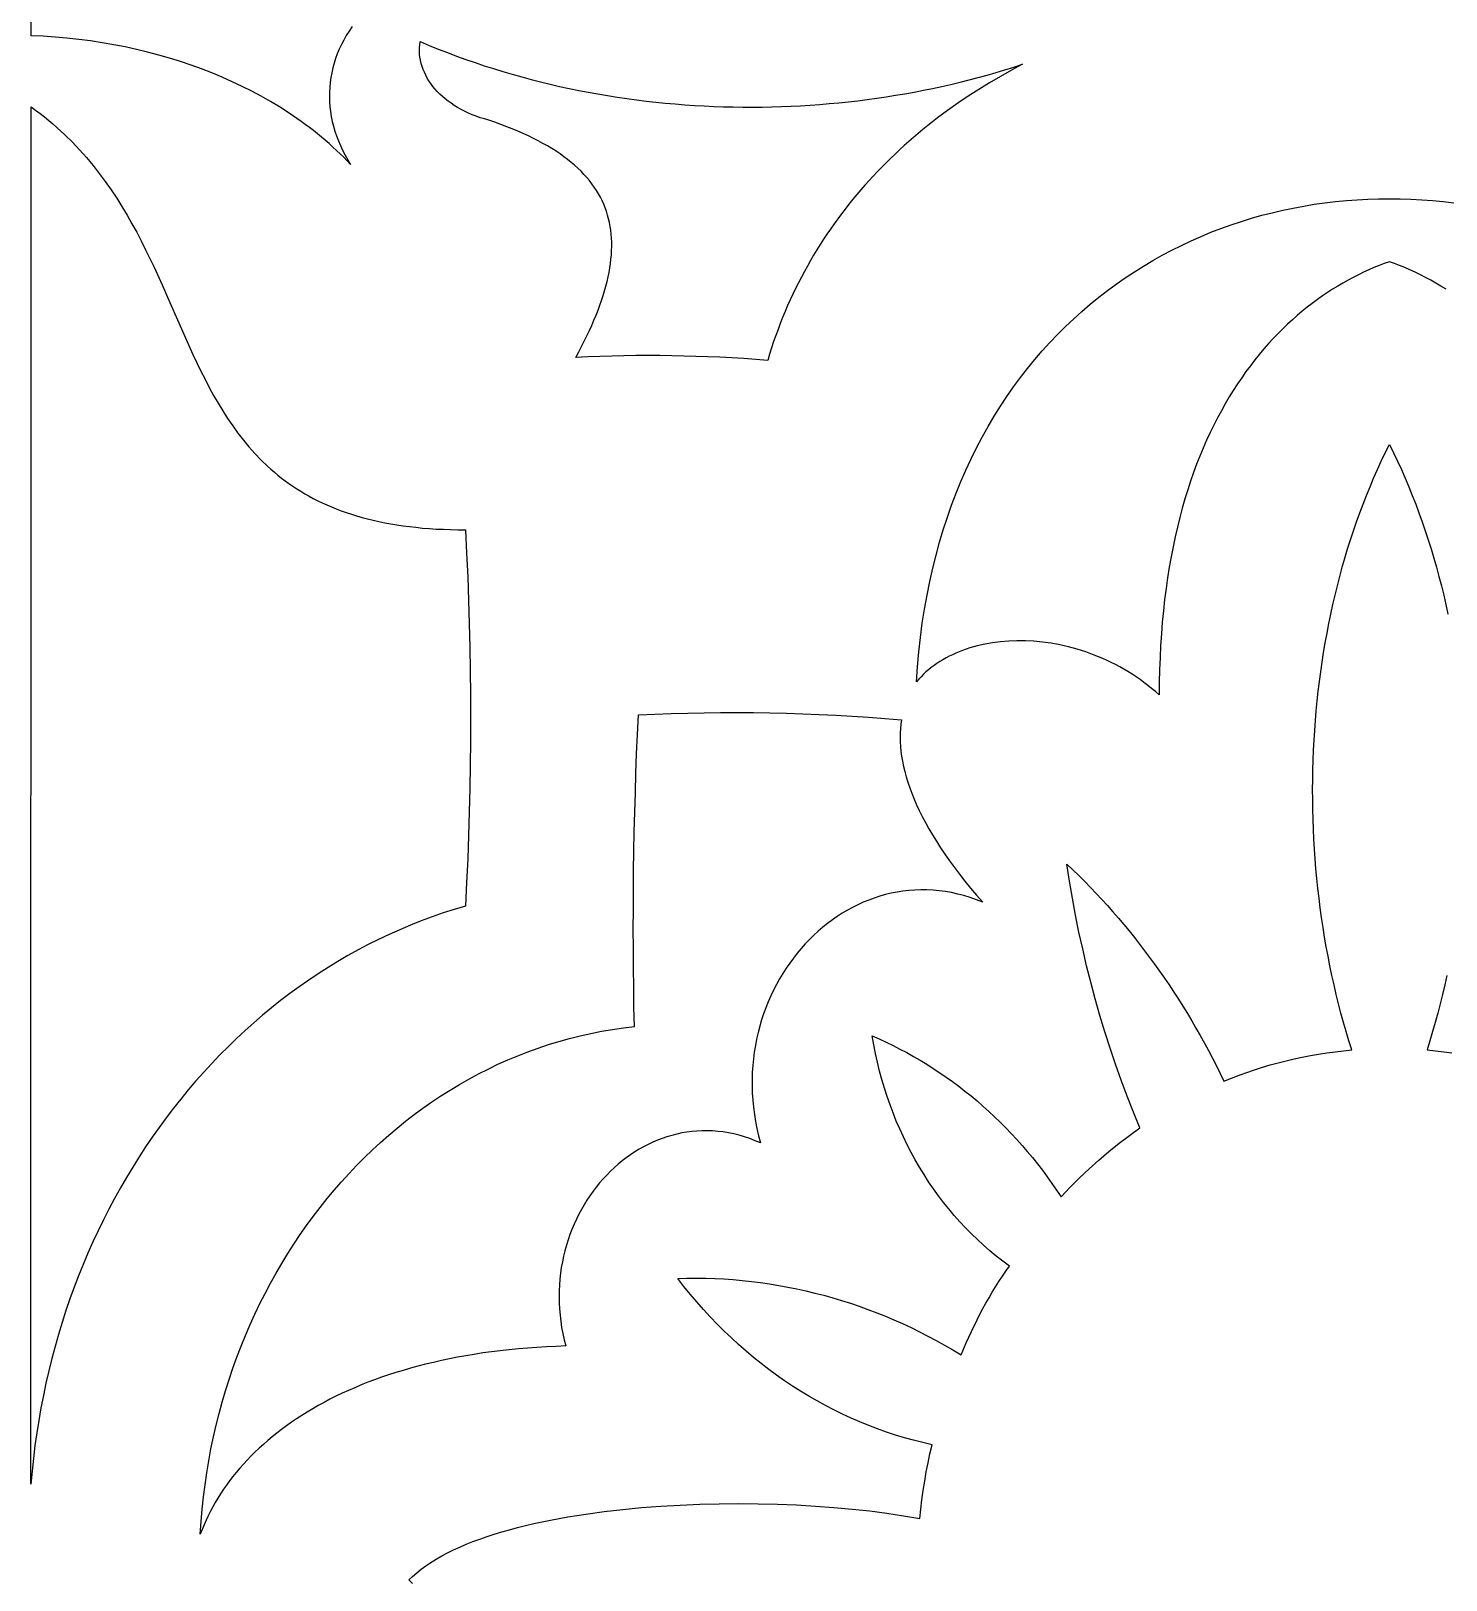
# Model space of a CAD drawing. Extents: x -4950 to -2150, y -1354 to 1346.
# Drawn here: x -2648.6 to -2492.9, y -4.4 to 166.2 of the extents above; entities that cross this region are included whole.
import ezdxf

# ---------------------------------------------------------------- set-up
doc = ezdxf.new("R2010")
doc.units = 0
doc.layers.add('LAYER_1', color=18, linetype='CONTINUOUS')

msp = doc.modelspace()

# ---------------------------------------------------------------- linework, layer by layer
at = {"layer": 'LAYER_1'}
for points in [[(-2613.28, 166.63), (-2613.61, 166.15), (-2613.92, 165.66), (-2614.2, 165.16), (-2614.46, 164.66), (-2614.7, 164.15), (-2614.91, 163.64), (-2615.1, 163.13), (-2615.27, 162.61), (-2615.41, 162.09), (-2615.53, 161.56), (-2615.63, 161.03), (-2615.7, 160.5), (-2615.75, 159.96), (-2615.78, 159.43), (-2615.78, 158.89), (-2615.76, 158.35), (-2615.72, 157.82), (-2615.66, 157.28), (-2615.57, 156.74), (-2615.46, 156.2), (-2615.32, 155.67), (-2615.17, 155.13), (-2614.99, 154.6), (-2614.79, 154.07), (-2614.56, 153.54), (-2614.32, 153.02), (-2614.05, 152.5), (-2613.76, 151.98), (-2613.44, 151.46), (-2613.82, 151.86), (-2614.2, 152.25), (-2614.59, 152.63), (-2614.99, 153.01), (-2615.4, 153.38), (-2615.81, 153.75), (-2616.23, 154.12), (-2616.66, 154.48), (-2617.09, 154.83), (-2617.53, 155.18), (-2617.98, 155.53), (-2618.43, 155.86), (-2618.89, 156.2), (-2619.35, 156.53), (-2620.3, 157.17), (-2621.27, 157.79), (-2622.27, 158.39), (-2623.29, 158.97), (-2624.33, 159.53), (-2625.39, 160.06), (-2626.48, 160.57), (-2627.58, 161.06), (-2628.7, 161.53), (-2629.84, 161.97), (-2631, 162.39), (-2632.17, 162.79), (-2633.36, 163.16), (-2634.56, 163.5), (-2635.78, 163.83), (-2637.02, 164.12), (-2638.26, 164.4), (-2639.52, 164.64), (-2640.79, 164.86), (-2642.07, 165.06), (-2643.36, 165.22), (-2644.66, 165.37), (-2645.97, 165.48), (-2647.29, 165.57), (-2648.61, 165.63), (-2648.62, 212.2)], [(-2492.88, 137.72), (-2493.45, 138.07), (-2494.02, 138.4), (-2494.58, 138.72), (-2495.15, 139.03), (-2495.72, 139.32), (-2496.29, 139.59), (-2496.86, 139.85), (-2497.43, 140.1), (-2498, 140.33), (-2498.56, 140.55), (-2499.13, 140.75), (-2499.69, 140.55), (-2500.26, 140.33), (-2500.83, 140.1), (-2501.4, 139.85), (-2501.96, 139.59), (-2502.53, 139.32), (-2503.1, 139.03), (-2503.67, 138.72), (-2504.24, 138.4), (-2504.81, 138.07), (-2505.37, 137.72), (-2505.93, 137.36), (-2506.49, 136.98), (-2507.05, 136.58), (-2507.61, 136.17), (-2508.16, 135.74), (-2508.71, 135.3), (-2509.26, 134.84), (-2509.8, 134.36), (-2510.33, 133.87), (-2510.87, 133.36), (-2511.39, 132.83), (-2511.91, 132.29), (-2512.43, 131.73), (-2512.94, 131.15), (-2513.44, 130.55), (-2513.94, 129.94), (-2514.43, 129.3), (-2514.91, 128.65), (-2515.38, 127.98), (-2515.85, 127.29), (-2516.31, 126.59), (-2516.75, 125.86), (-2517.19, 125.12), (-2517.62, 124.35), (-2518.04, 123.57), (-2518.45, 122.77), (-2518.85, 121.94), (-2519.24, 121.1), (-2519.62, 120.24), (-2519.98, 119.36), (-2520.34, 118.45), (-2520.68, 117.53), (-2521.01, 116.58), (-2521.32, 115.62), (-2521.63, 114.63), (-2521.92, 113.62), (-2522.19, 112.59), (-2522.45, 111.54), (-2522.7, 110.47), (-2522.93, 109.38), (-2523.15, 108.26), (-2523.35, 107.12), (-2523.54, 105.96), (-2523.71, 104.77), (-2523.86, 103.57), (-2524, 102.33), (-2524.12, 101.08), (-2524.22, 99.8), (-2524.31, 98.5), (-2524.37, 97.18), (-2524.42, 95.83), (-2524.45, 94.46), (-2524.46, 93.07), (-2524.87, 93.43), (-2525.29, 93.77), (-2525.71, 94.11), (-2526.14, 94.44), (-2526.57, 94.75), (-2527.01, 95.05), (-2527.45, 95.34), (-2527.9, 95.62), (-2528.35, 95.89), (-2528.81, 96.15), (-2529.27, 96.39), (-2529.73, 96.63), (-2530.19, 96.85), (-2530.66, 97.06), (-2531.6, 97.45), (-2532.55, 97.79), (-2533.5, 98.1), (-2534.45, 98.35), (-2535.41, 98.57), (-2536.36, 98.74), (-2537.31, 98.87), (-2538.25, 98.96), (-2539.18, 99.01), (-2540.11, 99.02), (-2541.02, 98.99), (-2541.91, 98.91), (-2542.79, 98.8), (-2543.65, 98.65), (-2544.49, 98.46), (-2545.3, 98.23), (-2546.09, 97.96), (-2546.47, 97.81), (-2546.84, 97.66), (-2547.21, 97.49), (-2547.57, 97.32), (-2547.92, 97.13), (-2548.27, 96.94), (-2548.6, 96.73), (-2548.93, 96.52), (-2549.24, 96.3), (-2549.55, 96.07), (-2549.85, 95.83), (-2550.13, 95.59), (-2550.41, 95.33), (-2550.67, 95.06), (-2550.93, 94.79), (-2551.17, 94.51), (-2551.06, 96.16), (-2550.91, 97.79), (-2550.74, 99.39), (-2550.53, 100.96), (-2550.29, 102.51), (-2550.01, 104.03), (-2549.71, 105.53), (-2549.38, 107), (-2549.02, 108.44), (-2548.63, 109.86), (-2548.22, 111.25), (-2547.77, 112.62), (-2547.3, 113.96), (-2546.8, 115.27), (-2546.28, 116.56), (-2545.73, 117.82), (-2545.16, 119.06), (-2544.56, 120.27), (-2543.93, 121.45), (-2543.29, 122.61), (-2542.62, 123.74), (-2541.93, 124.84), (-2541.21, 125.92), (-2540.48, 126.98), (-2539.72, 128), (-2538.94, 129), (-2538.14, 129.98), (-2537.33, 130.93), (-2536.49, 131.85), (-2535.64, 132.75), (-2534.76, 133.62), (-2533.87, 134.46), (-2532.97, 135.28), (-2532.04, 136.07), (-2531.1, 136.84), (-2530.15, 137.58), (-2529.18, 138.29), (-2528.19, 138.98), (-2527.19, 139.64), (-2526.18, 140.27), (-2525.16, 140.88), (-2524.12, 141.47), (-2523.07, 142.02), (-2522.01, 142.55), (-2520.93, 143.06), (-2519.85, 143.54), (-2518.76, 143.99), (-2517.66, 144.41), (-2516.54, 144.81), (-2515.42, 145.19), (-2514.3, 145.53), (-2513.16, 145.86), (-2512.02, 146.15), (-2510.87, 146.42), (-2509.71, 146.66), (-2508.55, 146.88), (-2507.39, 147.07), (-2506.22, 147.23), (-2505.04, 147.37), (-2503.86, 147.48), (-2502.68, 147.57), (-2501.5, 147.63), (-2500.31, 147.66), (-2499.13, 147.67), (-2497.94, 147.66), (-2496.76, 147.63), (-2495.57, 147.57), (-2494.39, 147.48), (-2493.21, 147.37), (-2492.04, 147.23)], [(-2606.63, -4.78), (-2607.04, -4.38), (-2606.63, -3.99), (-2606.17, -3.59), (-2605.68, -3.19), (-2605.16, -2.81), (-2604.61, -2.44), (-2604.03, -2.08), (-2603.42, -1.74), (-2602.78, -1.4), (-2602.12, -1.07), (-2601.43, -0.76), (-2600.72, -0.45), (-2599.98, -0.16), (-2599.22, 0.12), (-2598.43, 0.4), (-2597.63, 0.66), (-2596.8, 0.91), (-2595.95, 1.15), (-2595.08, 1.38), (-2594.2, 1.6), (-2593.3, 1.82), (-2592.38, 2.02), (-2591.44, 2.21), (-2590.49, 2.39), (-2589.53, 2.56), (-2588.55, 2.72), (-2587.56, 2.87), (-2585.55, 3.15), (-2583.5, 3.39), (-2581.42, 3.59), (-2579.31, 3.75), (-2577.18, 3.87), (-2575.03, 3.96), (-2572.89, 4.01), (-2570.74, 4.03), (-2568.6, 4.02), (-2566.48, 3.97), (-2564.37, 3.88), (-2562.3, 3.76), (-2560.26, 3.61), (-2558.26, 3.43), (-2556.31, 3.22), (-2554.42, 2.97), (-2552.59, 2.7), (-2550.82, 2.39), (-2550.71, 3.43), (-2550.58, 4.46), (-2550.43, 5.48), (-2550.27, 6.5), (-2550.09, 7.51), (-2549.89, 8.52), (-2549.69, 9.52), (-2549.46, 10.51), (-2550.48, 10.74), (-2551.49, 11), (-2552.49, 11.28), (-2553.48, 11.58), (-2554.47, 11.9), (-2555.46, 12.25), (-2556.43, 12.62), (-2557.4, 13.02), (-2558.36, 13.44), (-2559.3, 13.88), (-2560.25, 14.34), (-2561.18, 14.82), (-2562.1, 15.33), (-2563.01, 15.85), (-2563.92, 16.4), (-2564.81, 16.97), (-2565.69, 17.56), (-2566.56, 18.17), (-2567.42, 18.81), (-2568.27, 19.46), (-2569.11, 20.13), (-2569.93, 20.82), (-2570.74, 21.54), (-2571.54, 22.27), (-2572.33, 23.02), (-2573.1, 23.8), (-2573.86, 24.59), (-2574.61, 25.4), (-2575.34, 26.23), (-2576.06, 27.07), (-2576.76, 27.94), (-2577.45, 28.82), (-2576.43, 28.85), (-2575.41, 28.85), (-2574.4, 28.84), (-2573.38, 28.81), (-2572.37, 28.76), (-2571.35, 28.69), (-2570.34, 28.6), (-2569.34, 28.49), (-2568.33, 28.36), (-2567.33, 28.22), (-2566.32, 28.05), (-2565.33, 27.87), (-2564.33, 27.67), (-2563.34, 27.45), (-2562.35, 27.21), (-2561.37, 26.96), (-2560.39, 26.68), (-2559.41, 26.39), (-2558.44, 26.08), (-2557.47, 25.75), (-2556.51, 25.4), (-2555.55, 25.04), (-2554.59, 24.66), (-2553.65, 24.26), (-2552.7, 23.84), (-2551.77, 23.4), (-2550.83, 22.95), (-2549.91, 22.48), (-2548.99, 21.99), (-2548.08, 21.48), (-2547.17, 20.96), (-2546.27, 20.41), (-2545.72, 21.71), (-2545.13, 22.99), (-2544.51, 24.25), (-2544.19, 24.87), (-2543.87, 25.49), (-2543.53, 26.1), (-2543.19, 26.7), (-2542.83, 27.3), (-2542.47, 27.89), (-2542.1, 28.47), (-2541.72, 29.05), (-2541.33, 29.62), (-2540.94, 30.18), (-2541.67, 30.72), (-2542.4, 31.28), (-2543.1, 31.87), (-2543.79, 32.47), (-2544.47, 33.09), (-2545.13, 33.73), (-2545.78, 34.39), (-2546.4, 35.06), (-2547.02, 35.76), (-2547.61, 36.47), (-2548.19, 37.19), (-2548.75, 37.93), (-2549.3, 38.69), (-2549.83, 39.46), (-2550.34, 40.25), (-2550.83, 41.05), (-2551.3, 41.87), (-2551.76, 42.7), (-2552.19, 43.54), (-2552.61, 44.4), (-2553.01, 45.27), (-2553.39, 46.15), (-2553.75, 47.04), (-2554.08, 47.94), (-2554.4, 48.85), (-2554.7, 49.78), (-2554.98, 50.71), (-2555.24, 51.65), (-2555.47, 52.61), (-2555.68, 53.57), (-2555.88, 54.54), (-2556.05, 55.51), (-2555.27, 55.18), (-2554.5, 54.82), (-2553.74, 54.46), (-2552.99, 54.07), (-2552.24, 53.68), (-2551.5, 53.26), (-2550.76, 52.84), (-2550.03, 52.4), (-2549.32, 51.94), (-2548.6, 51.47), (-2547.9, 50.98), (-2547.21, 50.49), (-2546.52, 49.97), (-2545.84, 49.45), (-2545.17, 48.91), (-2544.51, 48.36), (-2543.86, 47.79), (-2543.21, 47.21), (-2542.58, 46.62), (-2541.96, 46.01), (-2541.34, 45.39), (-2540.74, 44.76), (-2540.14, 44.12), (-2539.55, 43.46), (-2538.98, 42.8), (-2538.41, 42.12), (-2537.86, 41.42), (-2537.32, 40.72), (-2536.78, 40), (-2536.26, 39.28), (-2535.75, 38.54), (-2535.25, 37.79), (-2534.25, 38.85), (-2533.22, 39.88), (-2532.17, 40.88), (-2531.1, 41.85), (-2530, 42.79), (-2528.88, 43.7), (-2527.74, 44.57), (-2526.58, 45.41), (-2527.29, 47.14), (-2527.97, 48.88), (-2528.63, 50.64), (-2529.26, 52.4), (-2529.86, 54.18), (-2530.44, 55.98), (-2530.98, 57.78), (-2531.5, 59.59), (-2531.99, 61.42), (-2532.45, 63.25), (-2532.88, 65.09), (-2533.29, 66.94), (-2533.66, 68.8), (-2534.01, 70.67), (-2534.32, 72.55), (-2534.61, 74.43), (-2533.95, 73.81), (-2533.3, 73.17), (-2532.66, 72.52), (-2532.02, 71.87), (-2531.39, 71.21), (-2530.77, 70.54), (-2530.16, 69.86), (-2529.55, 69.18), (-2528.95, 68.48), (-2528.36, 67.78), (-2527.77, 67.07), (-2527.19, 66.35), (-2526.63, 65.63), (-2526.06, 64.9), (-2525.51, 64.16), (-2524.96, 63.41), (-2524.42, 62.66), (-2523.89, 61.89), (-2523.37, 61.13), (-2522.86, 60.35), (-2522.35, 59.57), (-2521.85, 58.78), (-2521.36, 57.98), (-2520.88, 57.18), (-2520.41, 56.37), (-2519.94, 55.55), (-2519.49, 54.73), (-2519.04, 53.9), (-2518.6, 53.06), (-2518.17, 52.22), (-2517.75, 51.37), (-2517.33, 50.52), (-2516.5, 50.86), (-2515.66, 51.18), (-2514.81, 51.49), (-2513.96, 51.78), (-2513.1, 52.06), (-2512.23, 52.32), (-2511.36, 52.56), (-2510.48, 52.79), (-2509.6, 53), (-2508.71, 53.19), (-2507.81, 53.36), (-2506.92, 53.52), (-2506.01, 53.66), (-2505.1, 53.78), (-2504.19, 53.89), (-2503.27, 53.97), (-2503.58, 54.98), (-2503.89, 55.99), (-2504.18, 57.01), (-2504.46, 58.03), (-2504.72, 59.06), (-2504.98, 60.09), (-2505.22, 61.13), (-2505.45, 62.18), (-2505.67, 63.23), (-2505.88, 64.28), (-2506.07, 65.34), (-2506.26, 66.4), (-2506.43, 67.47), (-2506.59, 68.54), (-2506.74, 69.61), (-2506.87, 70.68), (-2507, 71.76), (-2507.11, 72.84), (-2507.21, 73.92), (-2507.3, 75.01), (-2507.37, 76.09), (-2507.44, 77.18), (-2507.49, 78.27), (-2507.53, 79.36), (-2507.56, 80.45), (-2507.57, 81.54), (-2507.58, 82.63), (-2507.57, 83.71), (-2507.55, 84.8), (-2507.52, 85.89), (-2507.47, 86.98), (-2507.42, 88.07), (-2507.35, 89.15), (-2507.27, 90.23), (-2507.17, 91.31), (-2507.07, 92.39), (-2506.95, 93.47), (-2506.82, 94.54), (-2506.68, 95.61), (-2506.52, 96.68), (-2506.36, 97.74), (-2506.18, 98.8), (-2505.99, 99.86), (-2505.79, 100.91), (-2505.57, 101.95), (-2505.34, 103), (-2505.1, 104.03), (-2504.85, 105.06), (-2504.59, 106.09), (-2504.31, 107.11), (-2504.02, 108.12), (-2503.72, 109.13), (-2503.4, 110.13), (-2503.08, 111.12), (-2502.74, 112.11), (-2502.39, 113.09), (-2502.02, 114.06), (-2501.65, 115.02), (-2501.26, 115.98), (-2500.86, 116.92), (-2500.44, 117.86), (-2500.02, 118.79), (-2499.58, 119.71), (-2499.13, 120.62), (-2498.68, 119.71), (-2498.24, 118.79), (-2497.81, 117.86), (-2497.4, 116.92), (-2497, 115.98), (-2496.61, 115.02), (-2496.23, 114.06), (-2495.87, 113.09), (-2495.52, 112.11), (-2495.18, 111.12), (-2494.85, 110.13), (-2494.54, 109.13), (-2494.24, 108.12), (-2493.95, 107.11), (-2493.67, 106.09), (-2493.41, 105.06), (-2493.15, 104.03), (-2492.91, 103), (-2492.69, 101.95)], [(-2492.8, 62.18), (-2493.03, 61.13), (-2493.28, 60.09), (-2493.53, 59.06), (-2493.8, 58.03), (-2494.08, 57.01), (-2494.37, 55.99), (-2494.67, 54.98), (-2494.98, 53.97), (-2494.07, 53.89), (-2493.15, 53.78), (-2492.24, 53.66)]]:
    msp.add_lwpolyline(points, dxfattribs=at)
for points in [[(-2605.79, 164.98), (-2604.8, 164.57), (-2603.8, 164.16), (-2602.79, 163.77), (-2601.78, 163.39), (-2600.77, 163.03), (-2599.75, 162.67), (-2598.73, 162.33), (-2597.71, 162.01), (-2596.68, 161.69), (-2595.65, 161.39), (-2594.61, 161.1), (-2593.57, 160.82), (-2592.53, 160.56), (-2591.49, 160.3), (-2590.44, 160.06), (-2589.39, 159.83), (-2588.34, 159.62), (-2587.29, 159.41), (-2586.23, 159.22), (-2585.18, 159.04), (-2584.12, 158.88), (-2583.06, 158.72), (-2582, 158.58), (-2580.93, 158.44), (-2579.87, 158.32), (-2578.81, 158.22), (-2577.74, 158.12), (-2576.68, 158.04), (-2575.61, 157.96), (-2574.55, 157.9), (-2573.48, 157.85), (-2572.42, 157.82), (-2571.35, 157.79), (-2570.29, 157.78), (-2569.22, 157.77), (-2568.16, 157.78), (-2567.1, 157.8), (-2566.04, 157.83), (-2564.98, 157.87), (-2563.93, 157.93), (-2562.87, 157.99), (-2561.82, 158.07), (-2560.77, 158.16), (-2559.72, 158.25), (-2558.67, 158.36), (-2557.63, 158.48), (-2556.59, 158.61), (-2555.55, 158.76), (-2554.52, 158.91), (-2553.49, 159.07), (-2552.46, 159.25), (-2551.43, 159.43), (-2550.41, 159.63), (-2549.4, 159.84), (-2548.38, 160.06), (-2547.38, 160.28), (-2546.37, 160.52), (-2545.37, 160.77), (-2544.38, 161.03), (-2543.39, 161.3), (-2542.41, 161.58), (-2541.43, 161.87), (-2540.45, 162.17), (-2539.49, 162.49), (-2540.72, 161.83), (-2541.94, 161.15), (-2543.13, 160.45), (-2544.32, 159.72), (-2545.48, 158.97), (-2546.62, 158.2), (-2547.74, 157.4), (-2548.84, 156.58), (-2549.39, 156.16), (-2549.92, 155.74), (-2550.46, 155.31), (-2550.98, 154.87), (-2551.5, 154.43), (-2552.02, 153.98), (-2552.53, 153.53), (-2553.03, 153.07), (-2553.53, 152.6), (-2554.02, 152.13), (-2554.51, 151.65), (-2554.99, 151.17), (-2555.46, 150.68), (-2555.93, 150.18), (-2556.39, 149.68), (-2556.85, 149.17), (-2557.29, 148.66), (-2557.73, 148.14), (-2558.17, 147.62), (-2558.6, 147.09), (-2559.02, 146.55), (-2559.43, 146.01), (-2559.84, 145.46), (-2560.24, 144.91), (-2560.63, 144.35), (-2561.02, 143.79), (-2561.4, 143.22), (-2561.77, 142.64), (-2562.13, 142.06), (-2562.49, 141.47), (-2562.84, 140.88), (-2563.18, 140.28), (-2563.51, 139.67), (-2563.84, 139.06), (-2564.16, 138.44), (-2564.47, 137.82), (-2564.77, 137.19), (-2565.06, 136.56), (-2565.35, 135.92), (-2565.63, 135.27), (-2565.9, 134.62), (-2566.16, 133.96), (-2566.41, 133.3), (-2566.65, 132.63), (-2566.89, 131.95), (-2567.11, 131.27), (-2567.33, 130.59), (-2567.54, 129.89), (-2568.86, 129.99), (-2570.17, 130.08), (-2571.49, 130.16), (-2572.81, 130.23), (-2574.13, 130.29), (-2575.45, 130.33), (-2576.77, 130.37), (-2578.1, 130.4), (-2579.42, 130.41), (-2580.74, 130.41), (-2582.06, 130.41), (-2583.38, 130.39), (-2584.71, 130.36), (-2586.03, 130.32), (-2587.35, 130.28), (-2588.67, 130.22), (-2588.34, 130.82), (-2588.03, 131.42), (-2587.73, 132.01), (-2587.45, 132.59), (-2587.17, 133.17), (-2586.91, 133.74), (-2586.67, 134.31), (-2586.44, 134.86), (-2586.22, 135.41), (-2586.02, 135.96), (-2585.83, 136.5), (-2585.66, 137.03), (-2585.5, 137.55), (-2585.35, 138.07), (-2585.22, 138.58), (-2585.1, 139.08), (-2585, 139.58), (-2584.92, 140.07), (-2584.84, 140.56), (-2584.79, 141.04), (-2584.74, 141.51), (-2584.72, 141.97), (-2584.7, 142.43), (-2584.71, 142.89), (-2584.73, 143.34), (-2584.76, 143.78), (-2584.81, 144.21), (-2584.87, 144.64), (-2584.95, 145.06), (-2585.05, 145.48), (-2585.16, 145.89), (-2585.29, 146.3), (-2585.43, 146.7), (-2585.59, 147.09), (-2585.77, 147.48), (-2585.96, 147.86), (-2586.17, 148.24), (-2586.4, 148.61), (-2586.64, 148.97), (-2586.9, 149.33), (-2587.17, 149.68), (-2587.46, 150.03), (-2587.77, 150.37), (-2588.09, 150.71), (-2588.43, 151.04), (-2588.79, 151.37), (-2589.17, 151.69), (-2589.56, 152), (-2589.97, 152.31), (-2590.4, 152.62), (-2590.84, 152.92), (-2591.31, 153.21), (-2591.79, 153.5), (-2592.28, 153.78), (-2592.8, 154.06), (-2593.33, 154.33), (-2593.88, 154.6), (-2594.45, 154.86), (-2595.04, 155.12), (-2595.65, 155.38), (-2596.27, 155.62), (-2596.91, 155.87), (-2597.57, 156.1), (-2598.25, 156.34), (-2598.72, 156.47), (-2599.18, 156.61), (-2599.63, 156.77), (-2600.07, 156.94), (-2600.49, 157.12), (-2600.9, 157.31), (-2601.29, 157.51), (-2601.67, 157.73), (-2602.04, 157.95), (-2602.39, 158.19), (-2602.72, 158.43), (-2603.04, 158.68), (-2603.35, 158.94), (-2603.63, 159.21), (-2603.91, 159.49), (-2604.16, 159.77), (-2604.4, 160.06), (-2604.62, 160.36), (-2604.83, 160.67), (-2605.01, 160.97), (-2605.18, 161.29), (-2605.33, 161.61), (-2605.47, 161.93), (-2605.58, 162.26), (-2605.68, 162.59), (-2605.75, 162.93), (-2605.81, 163.27), (-2605.85, 163.61), (-2605.86, 163.95), (-2605.86, 164.29), (-2605.84, 164.64)], [(-2648.61, 157.81), (-2648.11, 157.44), (-2647.62, 157.07), (-2647.14, 156.69), (-2646.67, 156.31), (-2646.21, 155.92), (-2645.76, 155.53), (-2644.89, 154.73), (-2644.06, 153.91), (-2643.27, 153.08), (-2642.51, 152.22), (-2641.79, 151.36), (-2641.1, 150.47), (-2640.44, 149.58), (-2639.8, 148.67), (-2639.19, 147.75), (-2638.61, 146.83), (-2638.05, 145.89), (-2637.51, 144.94), (-2636.99, 143.99), (-2636.49, 143.04), (-2636.01, 142.07), (-2635.54, 141.11), (-2635.08, 140.14), (-2634.19, 138.2), (-2633.34, 136.26), (-2632.49, 134.34), (-2631.65, 132.43), (-2630.8, 130.55), (-2630.36, 129.63), (-2629.92, 128.71), (-2629.46, 127.81), (-2629, 126.91), (-2628.52, 126.04), (-2628.02, 125.17), (-2627.51, 124.32), (-2626.98, 123.49), (-2626.42, 122.68), (-2625.85, 121.89), (-2625.25, 121.11), (-2624.63, 120.36), (-2623.97, 119.62), (-2623.29, 118.92), (-2622.58, 118.23), (-2622.21, 117.9), (-2621.83, 117.57), (-2621.45, 117.25), (-2621.05, 116.94), (-2620.65, 116.63), (-2620.24, 116.33), (-2619.81, 116.04), (-2619.38, 115.76), (-2618.94, 115.48), (-2618.49, 115.21), (-2618.02, 114.95), (-2617.55, 114.69), (-2617.07, 114.44), (-2616.57, 114.2), (-2616.07, 113.97), (-2615.55, 113.75), (-2615.02, 113.54), (-2614.48, 113.33), (-2613.92, 113.14), (-2613.36, 112.95), (-2612.78, 112.77), (-2612.19, 112.6), (-2611.58, 112.44), (-2610.97, 112.29), (-2610.33, 112.15), (-2609.69, 112.02), (-2609.03, 111.89), (-2608.36, 111.78), (-2607.67, 111.68), (-2606.97, 111.59), (-2606.25, 111.51), (-2605.52, 111.43), (-2604.78, 111.37), (-2604.02, 111.32), (-2603.24, 111.29), (-2602.44, 111.26), (-2601.64, 111.24), (-2600.81, 111.23), (-2600.68, 108.65), (-2600.56, 106.06), (-2600.47, 103.47), (-2600.39, 100.89), (-2600.33, 98.3), (-2600.28, 95.71), (-2600.26, 93.12), (-2600.25, 90.53), (-2600.26, 87.94), (-2600.28, 85.35), (-2600.33, 82.76), (-2600.39, 80.17), (-2600.47, 77.58), (-2600.56, 75), (-2600.68, 72.41), (-2600.81, 69.82), (-2602.04, 69.45), (-2603.27, 69.06), (-2604.48, 68.63), (-2605.68, 68.19), (-2606.87, 67.71), (-2608.04, 67.21), (-2609.21, 66.69), (-2610.36, 66.14), (-2611.5, 65.57), (-2612.62, 64.98), (-2613.74, 64.36), (-2614.84, 63.72), (-2615.92, 63.05), (-2617, 62.37), (-2618.05, 61.66), (-2619.1, 60.93), (-2620.13, 60.17), (-2621.15, 59.4), (-2622.15, 58.61), (-2623.14, 57.79), (-2624.11, 56.95), (-2625.06, 56.1), (-2626.01, 55.22), (-2626.93, 54.33), (-2627.84, 53.42), (-2628.73, 52.48), (-2629.61, 51.53), (-2630.47, 50.56), (-2631.31, 49.58), (-2632.14, 48.57), (-2632.95, 47.55), (-2633.74, 46.51), (-2634.51, 45.45), (-2635.27, 44.38), (-2636.01, 43.3), (-2636.73, 42.19), (-2637.43, 41.07), (-2638.11, 39.94), (-2638.78, 38.79), (-2639.42, 37.63), (-2640.05, 36.45), (-2640.65, 35.26), (-2641.24, 34.05), (-2641.81, 32.84), (-2642.35, 31.61), (-2642.88, 30.36), (-2643.38, 29.11), (-2643.87, 27.84), (-2644.33, 26.56), (-2644.77, 25.27), (-2645.19, 23.97), (-2645.59, 22.66), (-2645.97, 21.33), (-2646.33, 20), (-2646.66, 18.66), (-2646.97, 17.3), (-2647.26, 15.94), (-2647.52, 14.57), (-2647.76, 13.19), (-2647.98, 11.81), (-2648.18, 10.41), (-2648.35, 9.01), (-2648.5, 7.6), (-2648.62, 6.18)], [(-2581.78, 90.85), (-2579.97, 90.94), (-2578.16, 91.01), (-2576.35, 91.06), (-2574.54, 91.1), (-2572.73, 91.12), (-2570.92, 91.13), (-2569.11, 91.12), (-2567.3, 91.09), (-2565.49, 91.05), (-2563.68, 90.99), (-2561.87, 90.92), (-2560.06, 90.83), (-2558.25, 90.73), (-2556.45, 90.61), (-2554.64, 90.47), (-2552.83, 90.32), (-2552.9, 89.85), (-2552.94, 89.38), (-2552.97, 88.89), (-2552.98, 88.4), (-2552.97, 87.89), (-2552.94, 87.37), (-2552.89, 86.84), (-2552.81, 86.3), (-2552.72, 85.75), (-2552.61, 85.19), (-2552.47, 84.62), (-2552.31, 84.04), (-2552.13, 83.44), (-2551.92, 82.84), (-2551.69, 82.23), (-2551.44, 81.6), (-2551.17, 80.97), (-2550.87, 80.32), (-2550.54, 79.67), (-2550.19, 79), (-2549.81, 78.33), (-2549.41, 77.64), (-2548.98, 76.94), (-2548.53, 76.24), (-2548.04, 75.52), (-2547.53, 74.8), (-2547, 74.06), (-2546.43, 73.31), (-2545.84, 72.56), (-2545.21, 71.79), (-2544.56, 71.02), (-2543.88, 70.23), (-2544.57, 70.5), (-2545.26, 70.75), (-2545.95, 70.96), (-2546.63, 71.14), (-2547.31, 71.29), (-2548, 71.41), (-2548.67, 71.5), (-2549.35, 71.56), (-2550.02, 71.59), (-2550.69, 71.6), (-2551.35, 71.58), (-2552.01, 71.53), (-2552.66, 71.45), (-2553.31, 71.35), (-2553.95, 71.23), (-2554.58, 71.08), (-2555.2, 70.9), (-2555.82, 70.7), (-2556.43, 70.48), (-2557.03, 70.23), (-2557.62, 69.96), (-2558.21, 69.67), (-2558.78, 69.36), (-2559.34, 69.02), (-2559.89, 68.67), (-2560.43, 68.29), (-2560.96, 67.9), (-2561.48, 67.49), (-2561.98, 67.05), (-2562.47, 66.6), (-2562.95, 66.13), (-2563.42, 65.65), (-2563.87, 65.14), (-2564.3, 64.62), (-2564.72, 64.09), (-2565.12, 63.54), (-2565.51, 62.97), (-2565.88, 62.39), (-2566.24, 61.79), (-2566.58, 61.18), (-2566.9, 60.56), (-2567.2, 59.93), (-2567.48, 59.28), (-2567.74, 58.62), (-2567.99, 57.95), (-2568.21, 57.27), (-2568.42, 56.58), (-2568.6, 55.88), (-2568.76, 55.17), (-2568.9, 54.45), (-2569.02, 53.73), (-2569.11, 52.99), (-2569.19, 52.25), (-2569.24, 51.5), (-2569.26, 50.74), (-2569.26, 49.98), (-2569.24, 49.22), (-2569.19, 48.44), (-2569.11, 47.67), (-2569.01, 46.88), (-2568.88, 46.1), (-2568.73, 45.31), (-2568.55, 44.52), (-2568.34, 43.73), (-2568.93, 43.98), (-2569.52, 44.21), (-2570.11, 44.41), (-2570.7, 44.58), (-2571.28, 44.72), (-2571.87, 44.84), (-2572.45, 44.94), (-2573.03, 45.01), (-2573.61, 45.05), (-2574.19, 45.07), (-2574.76, 45.07), (-2575.33, 45.04), (-2575.89, 44.99), (-2576.45, 44.92), (-2577.01, 44.83), (-2577.55, 44.71), (-2578.1, 44.57), (-2578.63, 44.41), (-2579.16, 44.23), (-2579.69, 44.03), (-2580.2, 43.81), (-2580.71, 43.57), (-2581.21, 43.32), (-2581.7, 43.04), (-2582.18, 42.74), (-2582.65, 42.43), (-2583.11, 42.1), (-2583.56, 41.75), (-2584.01, 41.39), (-2584.44, 41.01), (-2584.85, 40.62), (-2585.26, 40.2), (-2585.66, 39.78), (-2586.04, 39.34), (-2586.41, 38.88), (-2586.77, 38.42), (-2587.11, 37.93), (-2587.44, 37.44), (-2587.75, 36.93), (-2588.05, 36.41), (-2588.34, 35.88), (-2588.6, 35.34), (-2588.86, 34.79), (-2589.09, 34.22), (-2589.31, 33.65), (-2589.52, 33.07), (-2589.7, 32.47), (-2589.87, 31.87), (-2590.02, 31.26), (-2590.14, 30.65), (-2590.26, 30.02), (-2590.35, 29.39), (-2590.42, 28.75), (-2590.47, 28.1), (-2590.5, 27.45), (-2590.51, 26.79), (-2590.49, 26.13), (-2590.46, 25.46), (-2590.4, 24.79), (-2590.32, 24.11), (-2590.22, 23.43), (-2590.1, 22.75), (-2589.95, 22.07), (-2589.77, 21.38), (-2590.84, 21.34), (-2591.9, 21.29), (-2592.94, 21.23), (-2593.97, 21.15), (-2594.98, 21.07), (-2595.98, 20.97), (-2596.97, 20.86), (-2597.94, 20.74), (-2598.89, 20.61), (-2599.83, 20.46), (-2600.76, 20.31), (-2601.68, 20.14), (-2602.58, 19.97), (-2603.46, 19.78), (-2604.33, 19.58), (-2605.19, 19.38), (-2606.03, 19.16), (-2606.86, 18.93), (-2607.68, 18.7), (-2608.48, 18.45), (-2609.27, 18.2), (-2610.04, 17.93), (-2610.8, 17.66), (-2611.54, 17.38), (-2612.27, 17.09), (-2612.99, 16.79), (-2613.69, 16.48), (-2614.38, 16.17), (-2615.06, 15.84), (-2615.72, 15.51), (-2616.37, 15.17), (-2617, 14.82), (-2617.62, 14.47), (-2618.22, 14.11), (-2618.82, 13.74), (-2619.39, 13.36), (-2619.96, 12.98), (-2620.51, 12.59), (-2621.04, 12.2), (-2621.57, 11.79), (-2622.08, 11.39), (-2622.57, 10.97), (-2623.05, 10.55), (-2623.52, 10.13), (-2623.97, 9.7), (-2624.41, 9.26), (-2624.84, 8.82), (-2625.25, 8.37), (-2625.65, 7.92), (-2626.03, 7.47), (-2626.4, 7.01), (-2626.76, 6.54), (-2627.1, 6.07), (-2627.43, 5.6), (-2627.75, 5.12), (-2628.05, 4.64), (-2628.34, 4.16), (-2628.62, 3.67), (-2628.88, 3.18), (-2629.13, 2.69), (-2629.36, 2.19), (-2629.58, 1.69), (-2629.79, 1.19), (-2629.99, 0.68), (-2629.9, 2.05), (-2629.78, 3.41), (-2629.64, 4.76), (-2629.47, 6.1), (-2629.27, 7.43), (-2629.05, 8.75), (-2628.81, 10.06), (-2628.54, 11.37), (-2628.24, 12.66), (-2627.92, 13.94), (-2627.58, 15.2), (-2627.21, 16.46), (-2626.82, 17.7), (-2626.4, 18.94), (-2625.96, 20.15), (-2625.5, 21.36), (-2625.02, 22.55), (-2624.51, 23.73), (-2623.98, 24.89), (-2623.43, 26.04), (-2622.86, 27.17), (-2622.27, 28.29), (-2621.65, 29.39), (-2621.02, 30.48), (-2620.37, 31.55), (-2619.69, 32.6), (-2619, 33.64), (-2618.29, 34.65), (-2617.55, 35.65), (-2616.8, 36.64), (-2616.04, 37.6), (-2615.25, 38.54), (-2614.44, 39.47), (-2613.62, 40.37), (-2612.78, 41.26), (-2611.92, 42.12), (-2611.05, 42.96), (-2610.16, 43.79), (-2609.25, 44.59), (-2608.33, 45.37), (-2607.4, 46.12), (-2606.44, 46.86), (-2605.48, 47.57), (-2604.49, 48.26), (-2603.5, 48.92), (-2602.49, 49.56), (-2601.46, 50.18), (-2600.42, 50.77), (-2599.37, 51.33), (-2598.31, 51.87), (-2597.23, 52.39), (-2596.14, 52.87), (-2595.04, 53.34), (-2593.93, 53.77), (-2592.8, 54.18), (-2591.67, 54.56), (-2590.52, 54.91), (-2589.36, 55.23), (-2588.2, 55.53), (-2587.02, 55.79), (-2585.83, 56.03), (-2584.63, 56.24), (-2583.43, 56.41), (-2582.21, 56.56), (-2582.26, 58.7), (-2582.29, 60.85), (-2582.32, 62.99), (-2582.33, 65.13), (-2582.34, 67.28), (-2582.33, 69.42), (-2582.32, 71.57), (-2582.3, 73.71), (-2582.27, 75.85), (-2582.23, 78), (-2582.18, 80.14), (-2582.11, 82.28), (-2582.05, 84.43), (-2581.97, 86.57), (-2581.88, 88.71)]]:
    msp.add_lwpolyline(points, close=True, dxfattribs=at)

doc.saveas('drawing.dxf')
